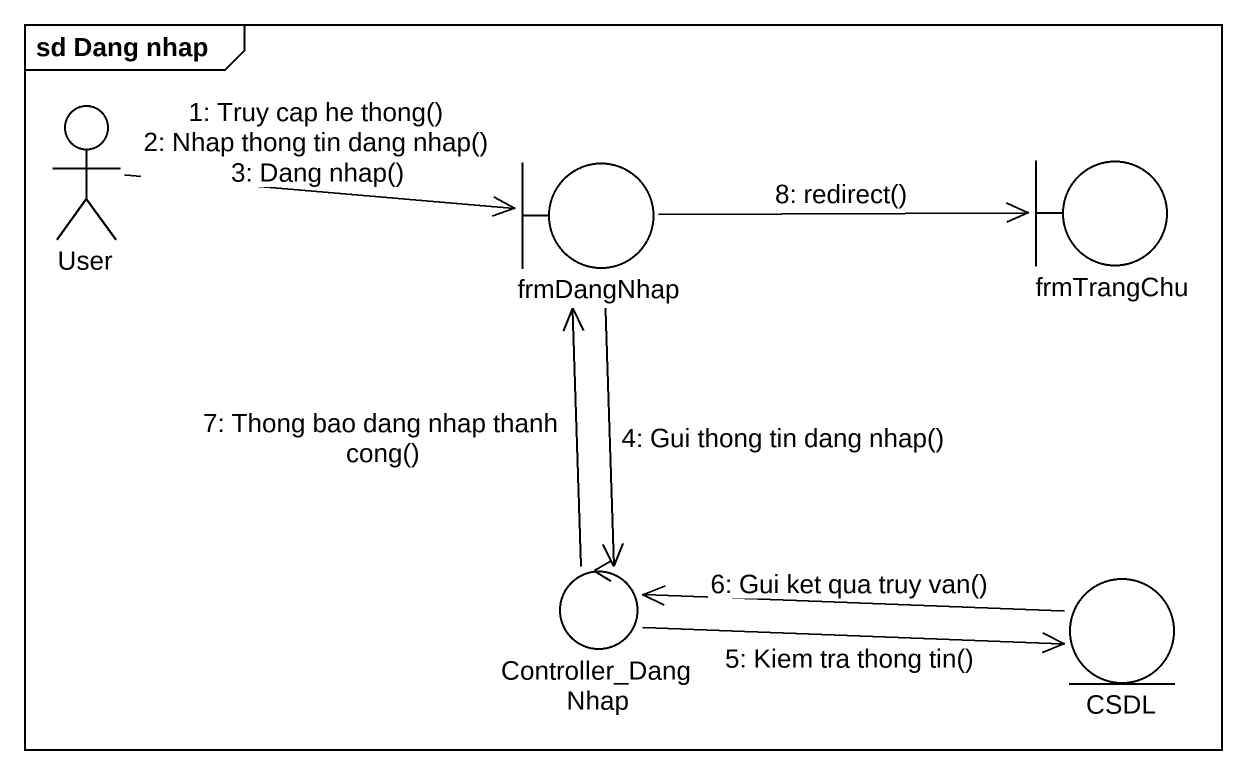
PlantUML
@startuml
mainframe sd Dang nhap
actor User
boundary frmDangNhap
boundary frmTrangChu
control Controller_DangNhap
entity CSDL
User -right-> frmDangNhap : 1: Truy cap he thong()\n2: Nhap thong tin dang nhap()\n3: Dang nhap()
frmDangNhap --> Controller_DangNhap : 4: Gui thong tin dang nhap()
Controller_DangNhap -right-> CSDL : 5: Kiem tra thong tin()
CSDL -left-> Controller_DangNhap : 6: Gui ket qua truy van()
Controller_DangNhap -up-> frmDangNhap : 7: Thong bao dang nhap thanh cong()
frmDangNhap -right-> frmTrangChu : 8: redirect()
@enduml
